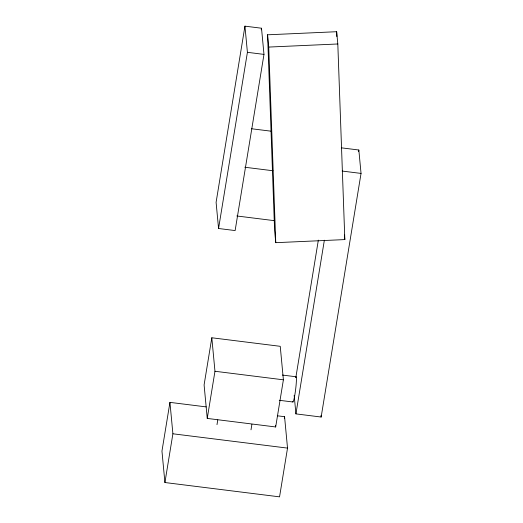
<?xml version="1.0" encoding="UTF-8"?>
<svg xmlns="http://www.w3.org/2000/svg" width="523" height="523" viewBox="0 0 523 523"><rect width="100%" height="100%" fill="white"/><g stroke="black" fill="none" stroke-linecap="round" stroke-linejoin="round"><path stroke-width="0.78" d="M206.265 406.907L169.942 402.37L161.96 451.114L164.915 482.526L279.55 496.85L287.526 448.106L284.571 416.694L277.308 415.785M164.915 482.526L172.897 433.789L169.942 402.37M244.947 26.15L216.097 202.329L218.562 228.499L235.128 230.565L263.978 54.392L261.513 28.222L244.947 26.15L247.412 52.32L218.562 228.499M261.245 29.831L261.513 28.222M211.815 337.773L204.094 384.921L207.245 418.42L275.673 426.964L283.394 379.816L280.243 346.318L211.815 337.773L214.966 371.265L207.245 418.42M216.993 424.637L217.771 419.897M251.001 429.814L251.903 424.284M284.309 418.289L284.571 416.694M295.828 377.613L318.344 240.129M341.499 147.846L358.837 150.009L361.04 173.414L321.148 417.034L295.92 413.883L324.365 240.214M358.575 151.618L358.837 150.009M267.58 34.806L336.655 31.713L337.812 43.978L344.834 239.586L275.758 242.679L274.601 230.414L267.58 34.806L268.737 47.07L275.758 242.679M268.737 47.07L337.812 43.978M247.412 52.32L263.978 54.392M251.524 128.75L270.875 131.162M342.12 171.054L361.04 173.414M244.79 167.236L273.006 170.76M236.814 215.973L274.699 220.706M282.355 375.056L296.011 376.763M214.966 371.265L283.394 379.816M279.262 400.285L292.919 401.991M172.897 433.789L287.526 448.106M344.395 234.984L344.834 239.586M320.998 415.425L321.148 417.034M294.174 395.323L295.92 413.883M275.523 425.369L275.673 426.964M336.655 31.713L336.832 36.603M295.724 377.083A12.715 1.17 -82.9 0 1 295.606 389.648A12.715 1.17 -82.9 0 1 292.645 401.533"/></g></svg>
